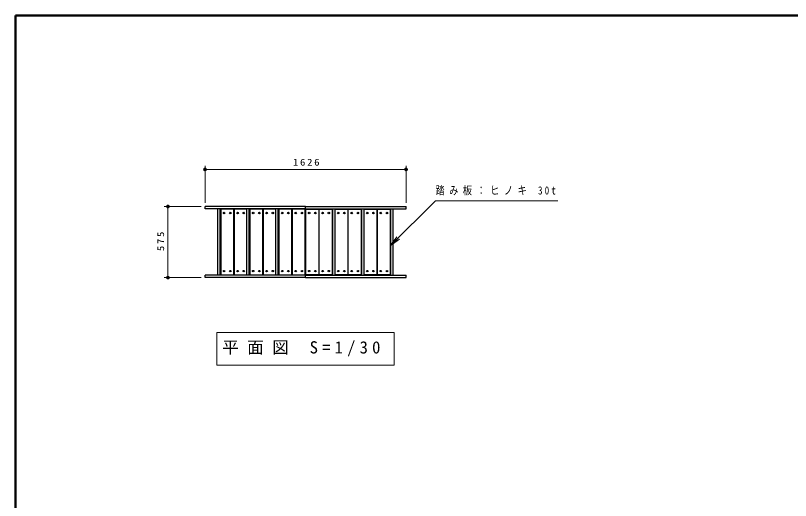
# Model space of a CAD drawing. Units: millimetres on the paper, with parts at other scales. Extents: x -385 to 0, y -12 to 267.
# Drawn here: x -385 to -176, y 136.2 to 267 of the extents above; entities that cross this region are included whole.
import ezdxf

# ---------------------------------------------------------------- set-up
doc = ezdxf.new("R2010")
doc.units = ezdxf.units.MM
doc.layers.add('1_30', color=1, linetype='Continuous', lineweight=25)
doc.layers.add('LY_3', color=7, linetype='Continuous', lineweight=13)
doc.styles.add('ＭＳ ゴシック', font='')
doc.styles.get('ＭＳ ゴシック').set_extended_font_data('MS Gothic')

# ---------------------------------------------------------------- blocks, each defined once
blk = doc.blocks.new('filled_dot')
at = {"color": 0, "linetype": 'Continuous', "lineweight": -2, "const_width": 1.25}
blk.add_lwpolyline([(-0.625, 0, 1), (0.625, 0, 1)], format="xyb", close=True, dxfattribs=at)

msp = doc.modelspace()

# ---------------------------------------------------------------- linework, layer by layer
at = {"layer": '1_30', "color": 7, "lineweight": 13}
for p, q in [((-333.904, 216.497), (-333.904, 226.497)), ((-279.692, 216.497), (-279.692, 226.497)), ((-333.904, 225.497), (-279.692, 225.497)), ((-334.904, 215.497), (-344.904, 215.497)), ((-343.904, 196.33), (-343.904, 215.497)), ((-283.932, 204.89), (-282.164, 207.365)), ((-283.932, 204.89), (-281.81, 207.011)), ((-281.457, 206.657), (-283.932, 204.89)), ((-334.904, 196.33), (-344.904, 196.33)), ((-330.698, 181.527), (-330.698, 172.727)), ((-282.898, 181.527), (-330.698, 181.527)), ((-282.898, 172.727), (-282.898, 181.527)), ((-330.698, 172.727), (-282.898, 172.727))]:
    msp.add_line(p, q, dxfattribs=at)
at = {"layer": '1_30'}
for p, q in [((-333.904, 214.863), (-333.904, 215.497)), ((-306.798, 215.497), (-333.904, 215.497)), ((-306.798, 214.863), (-306.798, 215.497)), ((-306.798, 214.863), (-306.798, 215.497)), ((-306.798, 215.497), (-279.692, 215.497)), ((-279.692, 214.863), (-279.692, 215.497)), ((-306.798, 214.863), (-333.904, 214.863)), ((-306.798, 214.863), (-279.692, 214.863)), ((-333.904, 196.33), (-333.904, 196.963)), ((-306.798, 196.963), (-333.904, 196.963)), ((-306.798, 196.33), (-306.798, 196.963)), ((-306.798, 196.33), (-306.798, 196.963)), ((-306.798, 196.963), (-279.692, 196.963)), ((-279.692, 196.33), (-279.692, 196.963)), ((-306.798, 196.33), (-333.904, 196.33)), ((-306.798, 196.33), (-279.692, 196.33))]:
    msp.add_line(p, q, dxfattribs=at)
at = {"layer": '1_30', "color": 4}
for p, q in [((-306.798, 214.863), (-306.798, 215.497)), ((-306.798, 214.863), (-306.798, 215.497)), ((-306.798, 214.863), (-306.798, 215.497)), ((-306.798, 214.863), (-306.798, 215.497)), ((-306.798, 196.33), (-306.798, 196.963)), ((-306.798, 196.33), (-306.798, 196.963)), ((-306.798, 196.33), (-306.798, 196.963)), ((-306.798, 196.33), (-306.798, 196.963))]:
    msp.add_line(p, q, dxfattribs=at)
at = {"layer": '1_30', "color": 2}
for p, q in [((-330.432, 196.963), (-330.432, 214.863)), ((-329.798, 196.963), (-329.798, 214.863)), ((-322.598, 196.963), (-322.598, 214.863)), ((-321.965, 196.963), (-321.965, 214.863)), ((-314.765, 196.963), (-314.765, 214.863)), ((-314.132, 196.963), (-314.132, 214.863)), ((-299.465, 196.963), (-299.465, 214.863)), ((-298.832, 196.963), (-298.832, 214.863)), ((-291.632, 196.963), (-291.632, 214.863)), ((-290.998, 196.963), (-290.998, 214.863)), ((-283.798, 196.963), (-283.798, 214.863)), ((-283.165, 196.963), (-283.165, 214.863))]:
    msp.add_line(p, q, dxfattribs=at)
at = {"layer": '1_30', "color": 40}
for p, q in [((-329.665, 214.58), (-329.665, 197.247)), ((-326.332, 214.747), (-329.498, 214.747)), ((-326.165, 197.247), (-326.165, 214.58)), ((-326.032, 214.58), (-326.032, 197.247)), ((-322.698, 214.747), (-325.865, 214.747)), ((-321.831, 214.58), (-321.831, 197.247)), ((-318.498, 214.747), (-321.665, 214.747)), ((-318.332, 197.247), (-318.332, 214.58)), ((-318.198, 214.58), (-318.198, 197.247)), ((-314.865, 214.747), (-318.032, 214.747)), ((-313.998, 214.58), (-313.998, 197.247)), ((-310.665, 214.747), (-313.831, 214.747)), ((-310.498, 197.247), (-310.498, 214.58)), ((-310.365, 214.58), (-310.365, 197.247)), ((-307.032, 214.747), (-310.198, 214.747)), ((-306.865, 197.247), (-306.865, 214.58)), ((-306.731, 197.247), (-306.731, 214.58)), ((-306.565, 214.747), (-303.398, 214.747)), ((-303.232, 214.58), (-303.232, 197.247)), ((-303.098, 197.247), (-303.098, 214.58)), ((-302.931, 214.747), (-299.765, 214.747)), ((-299.598, 214.58), (-299.598, 197.247)), ((-298.732, 214.747), (-295.565, 214.747)), ((-295.398, 214.58), (-295.398, 197.247)), ((-295.265, 197.247), (-295.265, 214.58)), ((-295.098, 214.747), (-291.932, 214.747)), ((-291.765, 214.58), (-291.765, 197.247)), ((-290.898, 214.747), (-287.732, 214.747)), ((-287.565, 214.58), (-287.565, 197.247)), ((-287.431, 197.247), (-287.431, 214.58)), ((-287.265, 214.747), (-284.098, 214.747)), ((-283.932, 214.58), (-283.932, 197.247)), ((-329.498, 197.08), (-326.332, 197.08)), ((-325.865, 197.08), (-322.698, 197.08)), ((-321.665, 197.08), (-318.498, 197.08)), ((-318.032, 197.08), (-314.865, 197.08)), ((-313.831, 197.08), (-310.665, 197.08)), ((-310.198, 197.08), (-307.032, 197.08)), ((-303.398, 197.08), (-306.565, 197.08)), ((-299.765, 197.08), (-302.931, 197.08)), ((-295.565, 197.08), (-298.732, 197.08)), ((-291.932, 197.08), (-295.098, 197.08)), ((-287.732, 197.08), (-290.898, 197.08)), ((-284.098, 197.08), (-287.265, 197.08))]:
    msp.add_line(p, q, dxfattribs=at)
at = {"layer": '1_30', "color": 7, "lineweight": 13}
msp.add_lwpolyline([(-283.932, 204.89), (-271.758, 217.063), (-238.758, 217.063)], dxfattribs=at)
at = {"layer": '1_30', "color": 7}
for centre in [(-328.748, 213.747), (-327.082, 213.747), (-325.115, 213.747), (-323.448, 213.747), (-320.915, 213.747), (-319.248, 213.747), (-317.282, 213.747), (-315.615, 213.747), (-313.081, 213.747), (-311.415, 213.747), (-309.448, 213.747), (-307.782, 213.747), (-305.815, 213.747), (-304.148, 213.747), (-302.181, 213.747), (-300.515, 213.747), (-297.982, 213.747), (-296.315, 213.747), (-294.348, 213.747), (-292.682, 213.747), (-290.148, 213.747), (-288.482, 213.747), (-286.515, 213.747), (-284.848, 213.747), (-328.748, 198.08), (-327.082, 198.08), (-325.115, 198.08), (-323.448, 198.08), (-320.915, 198.08), (-319.248, 198.08), (-317.282, 198.08), (-315.615, 198.08), (-313.081, 198.08), (-311.415, 198.08), (-309.448, 198.08), (-307.782, 198.08), (-305.815, 198.08), (-304.148, 198.08), (-302.181, 198.08), (-300.515, 198.08), (-297.982, 198.08), (-296.315, 198.08), (-294.348, 198.08), (-292.682, 198.08), (-290.148, 198.08), (-288.482, 198.08), (-286.515, 198.08), (-284.848, 198.08)]:
    msp.add_circle(centre, 0.2, dxfattribs=at)
at = {"layer": '1_30', "color": 40}
for centre, start, end in [((-329.498, 214.58), 90, 180), ((-326.332, 214.58), 0, 90), ((-325.865, 214.58), 90, 180), ((-322.698, 214.58), 53.1301, 90), ((-321.665, 214.58), 90, 180), ((-318.498, 214.58), 0, 90), ((-318.032, 214.58), 90, 180), ((-314.865, 214.58), 53.1301, 90), ((-313.831, 214.58), 90, 180), ((-310.665, 214.58), 0, 90), ((-310.198, 214.58), 90, 180), ((-307.032, 214.58), 0, 90), ((-306.565, 214.58), 90, 180), ((-303.398, 214.58), 0, 90), ((-302.931, 214.58), 90, 180), ((-299.765, 214.58), 0, 90), ((-298.732, 214.58), 90, 126.8699), ((-295.565, 214.58), 0, 90), ((-295.098, 214.58), 90, 180), ((-291.932, 214.58), 0, 90), ((-290.898, 214.58), 90, 126.8699), ((-287.732, 214.58), 0, 90), ((-287.265, 214.58), 90, 180), ((-284.098, 214.58), 0, 90), ((-329.498, 197.247), 180, 270), ((-326.332, 197.247), 270, 0), ((-325.865, 197.247), 180, 270), ((-322.698, 197.247), 270, 306.8699), ((-321.665, 197.247), 180, 270), ((-318.498, 197.247), 270, 0), ((-318.032, 197.247), 180, 270), ((-314.865, 197.247), 270, 306.8699), ((-313.831, 197.247), 180, 270), ((-310.665, 197.247), 270, 0), ((-310.198, 197.247), 180, 270), ((-307.032, 197.247), 270, 0), ((-306.565, 197.247), 180, 270), ((-303.398, 197.247), 270, 0), ((-302.931, 197.247), 180, 270), ((-299.765, 197.247), 270, 0), ((-298.732, 197.247), 233.1301, 270), ((-295.565, 197.247), 270, 0), ((-295.098, 197.247), 180, 270), ((-291.932, 197.247), 270, 0), ((-290.898, 197.247), 233.1301, 270), ((-287.732, 197.247), 270, 0), ((-287.265, 197.247), 180, 270), ((-284.098, 197.247), 270, 0)]:
    msp.add_arc(centre, 0.167, start, end, dxfattribs=at)
at = {"layer": 'LY_3', "lineweight": 50}
for p, q in [((-385, 267), (-385, 0)), ((0, 267), (-385, 267))]:
    msp.add_line(p, q, dxfattribs=at)

# ---------------------------------------------------------------- block references
at = {"layer": '1_30', "color": 7, "lineweight": 13, "xscale": 0.4, "yscale": 0.4}
msp.add_blockref('filled_dot', (-333.904, 225.497), dxfattribs=at)
for p, rotation in [((-279.692, 225.497), 180), ((-343.904, 215.497), 270), ((-343.904, 196.33), 90)]:
    msp.add_blockref('filled_dot', p, dxfattribs=dict(at, rotation=rotation))

# ---------------------------------------------------------------- texts
at = {"layer": '1_30', "color": 7, "style": 'ＭＳ ゴシック'}
for s, insert, char_height, attachment_point in [('\\T1.33;\\W1.15;1626', (-306.37, 226.497), 1.833, 8), ('\\T1.5;\\W0.8;踏み板：ヒノキ\\~30t', (-271.758, 219.713), 2.199, 4), ('\\T1.5;平面図\\~S=1/30', (-329.298, 177.127), 3.299, 4)]:
    msp.add_mtext(s, dxfattribs=dict(at, insert=insert, char_height=char_height, attachment_point=attachment_point))
at = {"layer": '1_30', "color": 7, "insert": (-344.904, 206.33), "char_height": 1.833, "attachment_point": 8, "rotation": 90, "style": 'ＭＳ ゴシック'}
msp.add_mtext('\\T1.33;\\W1.15;575', dxfattribs=at)

doc.saveas('drawing.dxf')
